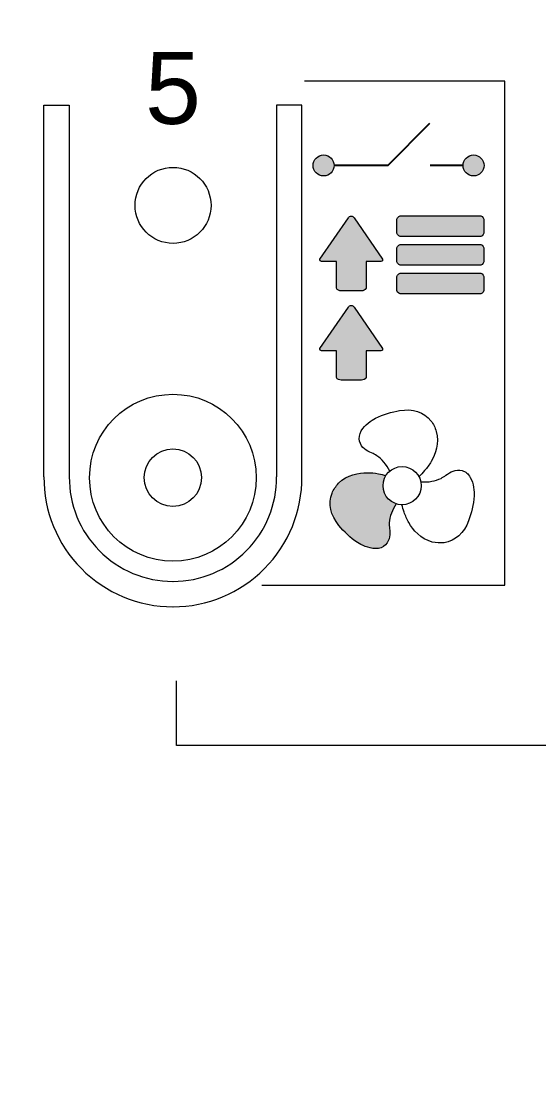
# Model space of a CAD drawing. Header units: millimetres. Extents: x -174 to 283928, y 1291 to 21053.
# Drawn here: x 9697.47 to 9709.81, y 20332.87 to 20358.05 of the extents above; entities that cross this region are included whole.
import ezdxf
from ezdxf.enums import TextEntityAlignment as Align

# ---------------------------------------------------------------- set-up
doc = ezdxf.new("R2010")
doc.units = ezdxf.units.MM
doc.layers.add('Enclosure', color=7, linetype='Continuous')
doc.layers.add('Serigraph', color=7, linetype='Continuous')
doc.styles.add('Arial', font='arial.ttf')

# ---------------------------------------------------------------- blocks, each defined once
blk = doc.blocks.new('*U204')
at = {"ltscale": 2}
blk.add_lwpolyline([(0, 20), (0, -20), (839.99999645911, -20.00000000765696), (839.99999645911, 19.99999999234304), (0, 19.9999999996071)], dxfattribs=at)
blk.add_lwpolyline([(365.2340403863927, 2.999999996809599), (381.2340403863927, 2.999999996809599, -0.414213562373095), (383.2340403863927, 0.9999999968095992), (383.2340403863927, -1.000000003190401, -0.414213562373095), (381.2340403863927, -3.000000003190401), (365.2340403863927, -3.000000003190401, -0.414213562373095), (363.2340403863927, -1.000000003190401), (363.2340403863927, 0.9999999968095992, -0.414213562373095)], format="xyb", close=True, dxfattribs=at)
blk = doc.blocks.new('ZIOMB16V3_ENCLOSURE')
at = {"layer": 'Enclosure', "lineweight": 9}
for points in [[(83.89393986336982, 8.427977987014856), (83.89393986336982, 17.27256292893435), (84.4977509721781, 17.27256292893435), (84.49775098397059, 8.427977987014856)], [(90.04120234387086, 8.427977987014856), (90.04120234387086, 17.27256292893435), (89.4373912350626, 17.27256292893435), (89.43739122327005, 8.427977987014856)]]:
    blk.add_lwpolyline(points, dxfattribs=at)
for centre, radius in [((86.97007682803188, 14.8882821358311), 0.9057641153867734), ((86.96757110362034, 8.406050030615006), 1.986127310598921), ((86.96700370500788, 8.406616853895683), 0.6831023214353465)]:
    blk.add_circle(centre, radius, dxfattribs=at)
for centre, radius, start, end in [((86.96757110362034, 8.406050030614097), 3.073709458669156, 179.5912463330232, 269.9532917957442), ((86.96813850223282, 8.406616853895683), 2.470484923534017, 179.4912400767098, 269.9287277477251), ((86.96700370500788, 8.406616853895683), 2.470484923534017, 270.0712722522228, 0.5087599231859065), ((86.96757110362034, 8.406050030614097), 3.073709458669156, 270.0467082042558, 0.4087536669767632)]:
    blk.add_arc(centre, radius, start, end, dxfattribs=at)
blk = doc.blocks.new('ZIOMB16V3_SERIGRAPH')
at = {"layer": 'Serigraph'}
h = blk.add_hatch(color=256, dxfattribs=at)
h.dxf.hatch_style = 1
h.paths.add_polyline_path([(89.84097802091696, 18.44160567752721, 1), (89.34097802091698, 18.44160567752721, 1)])
h = blk.add_hatch(color=256, dxfattribs=at)
h.dxf.hatch_style = 1
h.paths.add_polyline_path([(93.41468778378454, 18.44160567752721, 1), (92.91468778378453, 18.44160567752721, 1)])
h = blk.add_hatch(color=256, dxfattribs=at)
h.dxf.hatch_style = 1
h.paths.add_polyline_path([(89.50297413526708, 16.21150188968119, 0.5254335897127662), (89.54141842794773, 16.1556947964537), (89.89495607683489, 16.1556947964537), (89.89495607683489, 15.5171806862682, 0.24962253170569), (90.00766668886786, 15.45717119361603), (90.24906219922173, 15.45717119361603), (90.4904577095756, 15.45717119361603, 0.24962253170569), (90.60316832160856, 15.5171806862682), (90.60316832160856, 16.1556947964537), (90.9567059704957, 16.1556947964537, 0.6884265938689977), (90.98414227737227, 16.22750244746481), (90.31148602672761, 17.2052358310803, 0.2289995701641923), (90.24906219920764, 17.23621265124626, 0.2593702650229525), (90.18143863787259, 17.19767780518037)])
h = blk.add_hatch(color=256, dxfattribs=at)
h.dxf.hatch_style = 1
h.paths.add_polyline_path([(93.41233146161427, 17.16291269022991, 0.3758706826029272), (93.2972391905389, 17.24323688579176), (91.45283676778332, 17.24322741692055), (91.45283676778332, 17.2432368993305, 0.3754197289689309), (91.33778505000713, 17.16307616095679), (91.33778505000713, 16.83048833650633, 0.37541972896893), (91.45283676778332, 16.75032759813263), (93.29723918330205, 16.75032758459389, 0.3754197289689313), (93.4122909022551, 16.83048832127866)])
h = blk.add_hatch(color=256, dxfattribs=at)
h.dxf.hatch_style = 1
h.paths.add_polyline_path([(93.4123314547926, 16.4800810702373, 0.3758706826029272), (93.29723918371724, 16.56040526579914), (91.45283676096165, 16.56039579692793), (91.45283676096165, 16.56040527933788, 0.3754197289689311), (91.33778504318548, 16.48024454096418), (91.33778504318548, 16.14765671651372, 0.3754197289689291), (91.45283676096165, 16.06749597814001), (93.29723917648037, 16.06749596460128, 0.3754197289689312), (93.41229089543344, 16.14765670128605)])
h = blk.add_hatch(color=256, dxfattribs=at)
h.dxf.hatch_style = 1
h.paths.add_polyline_path([(93.41233146161608, 15.79708256130112, 0.3758706826029257), (93.29723919054071, 15.87740675686297), (91.45283676778513, 15.87739728799175), (91.45283676778513, 15.8774067704017, 0.3754197289689309), (91.33778505000895, 15.797246032028), (91.33778505000895, 15.46465820757754, 0.3754197289689294), (91.45283676778513, 15.38449746920383), (93.29723918330387, 15.38449745566509, 0.3754197289689313), (93.41229090225693, 15.46465819234987)])
h = blk.add_hatch(color=256, dxfattribs=at)
h.dxf.hatch_style = 1
h.paths.add_polyline_path([(89.50297413526708, 14.08566609451469, 0.5254335897127662), (89.54141842794773, 14.02985900128721), (89.89495607683489, 14.02985900128721), (89.89495607683489, 13.39134489110171, 0.24962253170569), (90.00766668886786, 13.33133539844954), (90.24906219922173, 13.33133539844954), (90.4904577095756, 13.33133539844954, 0.24962253170569), (90.60316832160856, 13.39134489110171), (90.60316832160856, 14.02985900128721), (90.9567059704957, 14.02985900128721, 0.6884265938689977), (90.98414227737227, 14.10166665229832), (90.31148602672761, 15.07940003591381, 0.2289995701641923), (90.24906219920764, 15.11037685607977, 0.2593702650229525), (90.18143863787259, 15.07184201001388)])
h = blk.add_hatch(color=256, dxfattribs=at)
h.dxf.hatch_style = 1
edge = h.paths.add_edge_path()
edge.add_spline(control_points=[(89.94822518782325, 10.87733907098942), (89.88277570696778, 10.80945507942766), (89.82589993169061, 10.72350632503827), (89.7931928326318, 10.63925114216369)], knot_values=[7, 7, 7, 7, 8, 8, 8, 8], degree=3, periodic=0)
edge.add_spline(control_points=[(89.7931928326318, 10.63925114216369), (89.69447172889362, 10.39082537054861), (89.75476992985455, 10.11053928480674), (89.95651663148986, 9.872768900640095)], knot_values=[6, 6, 6, 6, 7, 7, 7, 7], degree=3, periodic=0)
edge.add_spline(control_points=[(89.95651663148986, 9.872768900640095), (90.07573700659007, 9.729979652275745), (90.22300715920052, 9.570783929860283), (90.39924444053415, 9.46500627564916)], knot_values=[5, 5, 5, 5, 6, 6, 6, 6], degree=3, periodic=0)
edge.add_spline(control_points=[(90.39924444053415, 9.46500627564916), (90.48780411543864, 9.411764621144412), (90.66337206293724, 9.321299676048568), (90.82874122245106, 9.321299676048568)], knot_values=[4, 4, 4, 4, 5, 5, 5, 5], degree=3, periodic=0)
edge.add_spline(control_points=[(90.82874122245106, 9.321299676048568), (90.9243574451568, 9.321299676048568), (91.00360247696356, 9.350266805503507), (91.06407709162, 9.410212180589097)], knot_values=[3, 3, 3, 3, 4, 4, 4, 4], degree=3, periodic=0)
edge.add_spline(control_points=[(91.06407709162, 9.410212180589097), (91.18520378601512, 9.527703704446195), (91.17260679680133, 9.671727848705869), (91.1622700050823, 9.799557215353218)], knot_values=[2, 2, 2, 2, 3, 3, 3, 3], degree=3, periodic=0)
edge.add_spline(control_points=[(91.1622700050823, 9.799557215353218), (91.15778804641945, 9.84729476243416), (91.15401279334559, 9.894503068416329), (91.15641201959784, 9.937054052732547)], knot_values=[1, 1, 1, 1, 2, 2, 2, 2], degree=3, periodic=0)
edge.add_spline(control_points=[(91.15641201959784, 9.937054052732547), (91.16555024900049, 10.08365383700499), (91.22500166422493, 10.24524878573271), (91.31973581845544, 10.38705011737971)], knot_values=[0, 0, 0, 0, 1, 1, 1, 1], degree=3, periodic=0)
edge.add_arc((91.4625742951864, 10.81936951733684), 0.4552845050672384, 148.0041039167228, 251.7168284288103, ccw=False)
edge.add_spline(control_points=[(91.07645385745924, 11.06060589130362), (91.02148637351615, 11.0758995053157), (90.96119077853405, 11.09049044448517), (90.89560201286736, 11.10388954386877)], knot_values=[10, 10, 10, 10, 10.996754785895, 10.996754785895, 10.996754785895, 10.996754785895], degree=3, periodic=0)
edge.add_spline(control_points=[(90.89560201286736, 11.10388954386877), (90.80619555222643, 11.12043714888028), (90.7167538088472, 11.12834048261726), (90.62907620241755, 11.12834048261726)], knot_values=[9, 9, 9, 9, 10, 10, 10, 10], degree=3, periodic=0)
edge.add_spline(control_points=[(90.62907620241755, 11.12834048261726), (90.42958759607905, 11.12834048261726), (90.15050113054373, 11.08543667090276), (89.94822518782325, 10.87733907098942)], knot_values=[8, 8, 8, 8, 9, 9, 9, 9], degree=3, periodic=0)
at = {"layer": 'Serigraph', "lineweight": 5}
for p, q in [((86.0830528348324, 4.634672787869419), (86.0830528348324, 6.176523343039207)), ((100.6704488515658, 4.634672787869419), (86.0830528348324, 4.634672787869419))]:
    blk.add_line(p, q, dxfattribs=at)
for points in [[(88.1194902873542, 8.449921848809993), (93.91030510941505, 8.449921848809993), (93.91030510941505, 20.45155752124362), (89.13679750110737, 20.45155752124362)], [(91.16590307639058, 11.16693980006499), (91.16590307639058, 11.16693980006499)], [(91.16590307639058, 11.16693980006499), (91.16590307639058, 11.16693980006499)], [(91.91858974760021, 10.91075182567243), (91.91858974760021, 10.91075182567243)]]:
    blk.add_lwpolyline(points, dxfattribs=at)
at = {"layer": 'Serigraph'}
for points in [[(92.11190792873572, 19.44321209772539), (91.11944588845405, 18.44160567752811), (89.84097802091696, 18.44160567752721)], [(92.91468778378453, 18.44160567752721), (92.12840357000844, 18.44160567752721)]]:
    blk.add_lwpolyline(points, dxfattribs=at)
at = {"layer": 'Serigraph', "lineweight": 5}
for points in [[(90.24906219920764, 17.23621265124626, -0.2593702651017197), (90.31668576057085, 17.19767780518037), (90.99515026317637, 16.21150188968119, -0.5254335897127634), (90.9567059704957, 16.1556947964537), (90.60316832160856, 16.1556947964537), (90.60316832160856, 15.5171806862682, -0.2496225317056901), (90.4904577095756, 15.45717119361603), (90.24906219922173, 15.45717119361603), (90.00766668886786, 15.45717119361603, -0.2496225317056901), (89.89495607683489, 15.5171806862682), (89.89495607683489, 16.1556947964537), (89.54141842794773, 16.1556947964537, -0.5254335897127634), (89.50297413526708, 16.21150188968119), (90.18143863787259, 17.19767780518037, -0.2593702650229485), (90.24906219920764, 17.23621265124626)], [(91.45283676778332, 16.75032759813263), (91.45283676778332, 16.75032759813263, -0.3754197289689309), (91.33778505000713, 16.83048833650633), (91.33778505000713, 17.16307616095679), (91.33778505000713, 17.16307616095679, -0.3754197289689309), (91.45283676778332, 17.2432368993305), (91.45283676778332, 17.24322741692055), (93.2972391905389, 17.24323688579176, -0.3754197289689309), (93.4122909071382, 17.16307614572912), (93.41233148155763, 17.16307614572912), (93.4122909022551, 16.83048832127866, -0.3754197289689309), (93.29723918330205, 16.75032758459389), (91.45283676054646, 16.75032759813263)], [(91.45283676096165, 16.06749597814001), (91.45283676096165, 16.06749597814001, -0.3754197289689309), (91.33778504318548, 16.14765671651372), (91.33778504318548, 16.48024454096418), (91.33778504318548, 16.48024454096418, -0.3754197289689309), (91.45283676096165, 16.56040527933788), (91.45283676096165, 16.56039579692793), (93.29723918371724, 16.56040526579914, -0.3754197289689309), (93.41229090031652, 16.48024452573651), (93.412331474736, 16.48024452573651), (93.41229089543344, 16.14765670128605, -0.3754197289689309), (93.29723917648037, 16.06749596460128), (91.45283675372481, 16.06749597814001)], [(91.45283676778513, 15.38449746920383), (91.45283676778513, 15.38449746920383, -0.3754197289689309), (91.33778505000895, 15.46465820757754), (91.33778505000895, 15.797246032028), (91.33778505000895, 15.797246032028, -0.3754197289689309), (91.45283676778513, 15.8774067704017), (91.45283676778513, 15.87739728799175), (93.29723919054071, 15.87740675686297, -0.3754197289689309), (93.41229090714, 15.79724601680033), (93.41233148155949, 15.79724601680033), (93.41229090225693, 15.46465819234987, -0.3754197289689309), (93.29723918330387, 15.38449745566509), (91.45283676054828, 15.38449746920383)], [(90.24906219920764, 15.11037685607977, -0.2593702651017197), (90.31668576057085, 15.07184201001388), (90.99515026317637, 14.08566609451469, -0.5254335897127634), (90.9567059704957, 14.02985900128721), (90.60316832160856, 14.02985900128721), (90.60316832160856, 13.39134489110171, -0.2496225317056901), (90.4904577095756, 13.33133539844954), (90.24906219922173, 13.33133539844954), (90.00766668886786, 13.33133539844954, -0.2496225317056901), (89.89495607683489, 13.39134489110171), (89.89495607683489, 14.02985900128721), (89.54141842794773, 14.02985900128721, -0.5254335897127634), (89.50297413526708, 14.08566609451469), (90.18143863787259, 15.07184201001388, -0.2593702650229485), (90.24906219920764, 15.11037685607977)]]:
    blk.add_lwpolyline(points, format="xyb", dxfattribs=at)
for centre, radius in [((89.59097802091696, 18.44160567752721), 0.25), ((93.16468778378453, 18.44160567752721), 0.25), ((91.4625742951864, 10.81936951733684), 0.4552845050672384)]:
    blk.add_circle(centre, radius, dxfattribs=at)
for points, knots in [([(91.16666066042829, 11.16537399898158), (91.16640854906449, 11.16589617799951), (91.1661560229188, 11.16641811279356), (91.16590307639058, 11.16693980006499), (91.09131536613243, 11.32077254601614), (90.98017473826415, 11.45308282062984), (90.85770835117478, 11.53338633663594), (90.82150826095516, 11.55681407592789), (90.77895727771394, 11.5769605204087), (90.73605450712535, 11.59710696489043), (90.62011438671041, 11.65190105995049), (90.48780411543864, 11.71308133093231), (90.44853442692532, 11.87636985117575), (90.42683554243672, 11.95857863513634), (90.44112505173392, 12.04212816321166), (90.48780411543864, 12.12430166443215), (90.57170646879445, 12.26899618075009), (90.73676016192327, 12.37512666236131), (90.82789443671506, 12.42543984945411), (91.00758942647121, 12.52483132774438), (91.21932114324522, 12.57292170222359), (91.40208573129507, 12.60562880210824), (91.70978649816448, 12.66144609662575), (91.98216924328905, 12.57292170222359), (92.14789226839935, 12.36358920641493), (92.20370956150622, 12.29277674744122), (92.25007108056002, 12.20044181713007), (92.27642728659723, 12.10930649997596), (92.35514307731887, 11.83022002739022), (92.2534935062433, 11.56715191871723), (92.15374920307407, 11.39468988610048), (92.10946936562165, 11.31819690600338), (92.05746260832736, 11.24533804811659), (91.99854043418759, 11.17674840175647), (91.95337852826036, 11.12541201520622), (91.91202822789523, 11.0809910456756), (91.8703582433793, 11.04083928767255), (91.86928786715885, 11.03980791011241), (91.86821728000379, 11.03877934946746), (91.86714669284879, 11.0377507888225), (91.86603264354083, 11.0366804721562), (91.8649185942329, 11.0356101554899), (91.86380454492495, 11.0345398388236)], [-0.003391262815385, -0.003391262815385, -0.003391262815385, -0.0033912628115293, 0, 0, 0, 1, 1, 1, 2, 2, 2, 3, 3, 3, 4, 4, 4, 5, 5, 5, 6, 6, 6, 7, 7, 7, 8, 8, 8, 9, 9, 9, 10, 10, 10, 11, 11, 11, 11.02568698387983, 11.02568698387983, 11.02568698387983, 11.0524167708765, 11.0524167708765, 11.0524167708765, 11.0524167708765]), ([(91.31974779027792, 10.38706803682822), (91.31974379960798, 10.38706206371358), (91.31973980900032, 10.38705609056438), (91.31973581845544, 10.38705011737971), (91.22500166422493, 10.24524878573271), (91.16555024900049, 10.08365383700499), (91.15641201959784, 9.937054052732547), (91.15401279334559, 9.894503068416329), (91.15778804641945, 9.84729476243416), (91.1622700050823, 9.799557215353218), (91.17260679680133, 9.671727848705869), (91.18520378601512, 9.527703704446195), (91.06407709162, 9.410212180589097), (91.00360247696356, 9.350266805503507), (90.9243574451568, 9.321299676048568), (90.82874122245106, 9.321299676048568), (90.66337206293724, 9.321299676048568), (90.48780411543864, 9.411764621144412), (90.39924444053415, 9.46500627564916), (90.22300715920052, 9.570783929860283), (90.07573700659007, 9.729979652275745), (89.95651663148986, 9.872768900640095), (89.75476992985455, 10.11053928480674), (89.69447172889362, 10.39082537054861), (89.7931928326318, 10.63925114216369), (89.82589993169061, 10.72350632503827), (89.88277570696778, 10.80945507942766), (89.94822518782325, 10.87733907098942), (90.15050113054373, 11.08543667090276), (90.42958759607905, 11.12834048261726), (90.62907620241755, 11.12834048261726), (90.7167538088472, 11.12834048261726), (90.80619555222643, 11.12043714888028), (90.89560201286736, 11.10388954386877), (90.96119077853405, 11.09049044448517), (91.02148637351615, 11.0758995053157), (91.07645385745924, 11.06060589130362)], [-4.21236131143e-05, -4.21236131143e-05, -4.21236131143e-05, -4.21236131143e-05, 0, 0, 0, 1, 1, 1, 2, 2, 2, 3, 3, 3, 4, 4, 4, 5, 5, 5, 6, 6, 6, 7, 7, 7, 8, 8, 8, 9, 9, 9, 10, 10, 10, 10.996754785895, 10.996754785895, 10.996754785895, 10.996754785895]), ([(91.9084313610972, 10.91154032253513), (91.91181754329705, 10.9112614686183), (91.91520367358841, 10.91099819891229), (91.91858974760021, 10.91075182567243), (92.08879475478012, 10.89836758396819), (92.25885756108367, 10.92867545753967), (92.38975652610156, 10.99363098169038), (92.42853117445087, 11.01395383987079), (92.46660124983852, 11.04013363287509), (92.50622376574142, 11.06821869383299), (92.61133213265543, 11.14040717966242), (92.73037500664508, 11.22395670773864), (92.89249919237706, 11.17674840175647), (92.97396703674102, 11.15487310301984), (93.03874614555593, 11.10060824905855), (93.08680123608177, 11.01776437577979), (93.16915225042862, 10.87441060357838), (93.17881861940874, 10.67852083166968), (93.17726728060484, 10.57394279061469), (93.17380847046957, 10.36912648551248), (93.10885294796049, 10.16134643025822), (93.04615552074688, 9.986132343929112), (92.94002504181776, 9.69240353428546), (92.7277993666978, 9.499971470887488), (92.46402560989077, 9.461724980838936), (92.37391349447012, 9.447753015839284), (92.27071148287835, 9.454844846558501), (92.1795761680262, 9.477390517353399), (91.8991136756697, 9.548379390025787), (91.7215014324513, 9.768543686983376), (91.62157965064968, 9.940652892201852), (91.57849942632423, 10.01749869969723), (91.54131141941185, 10.09931937351854), (91.51079185017193, 10.18565623804721), (91.48824617994728, 10.24902403890252), (91.4708517896172, 10.30727584247239), (91.45723371062128, 10.36411633644644)], [-0.0198940916481562, -0.0198940916481562, -0.0198940916481562, -0.0198940916481562, 0, 0, 0, 1, 1, 1, 2, 2, 2, 3, 3, 3, 4, 4, 4, 5, 5, 5, 6, 6, 6, 7, 7, 7, 8, 8, 8, 9, 9, 9, 10, 10, 10, 11, 11, 11, 11])]:
    blk.add_open_spline(points, degree=3, knots=knots, dxfattribs=at)
at = {"layer": 'Serigraph', "insert": (86.00247422841926, 20.27683827822153), "char_height": 1.714562081031096, "attachment_point": 5, "style": 'Arial'}
blk.add_mtext('5                  ', dxfattribs=at)
blk = doc.blocks.new('ZIOMB16V3_ATT_DEF')
blk.add_wipeout([(0, 45), (140, 45), (140, -45), (0, -45)])
at = {"layer": 'Enclosure'}
blk.add_blockref('ZIOMB16V3_ENCLOSURE', (-0.967602599612178, 2.603530853353788), dxfattribs=at)
at = {"layer": 'Serigraph'}
blk.add_blockref('ZIOMB16V3_SERIGRAPH', (0, 0), dxfattribs=at)
at = {"color": 3, "style": 'Arial', "flags": 2}
blk.add_attdef('REFERENCE', text='', height=2.5, dxfattribs=at).set_placement((34.24719890203415, 28.94404266689094), align=Align.CENTER)
at = {"color": 3, "style": 'Arial'}
blk.add_attdef('PHYSICAL_ADD.', text='', height=2.5, dxfattribs=at).set_placement((108.2450141619074, 28.95918338258548), align=Align.CENTER)

msp = doc.modelspace()

# ---------------------------------------------------------------- block references
at = {"color": 1}
msp.add_blockref('*U204', (9321.852798085147, 20336.17217098424), dxfattribs=at)

# ---------------------------------------------------------------- next in the draw order: block references
msp.add_blockref('ZIOMB16V3_ATT_DEF', (9615.08683847154, 20336.17217098424))

doc.saveas('drawing.dxf')
